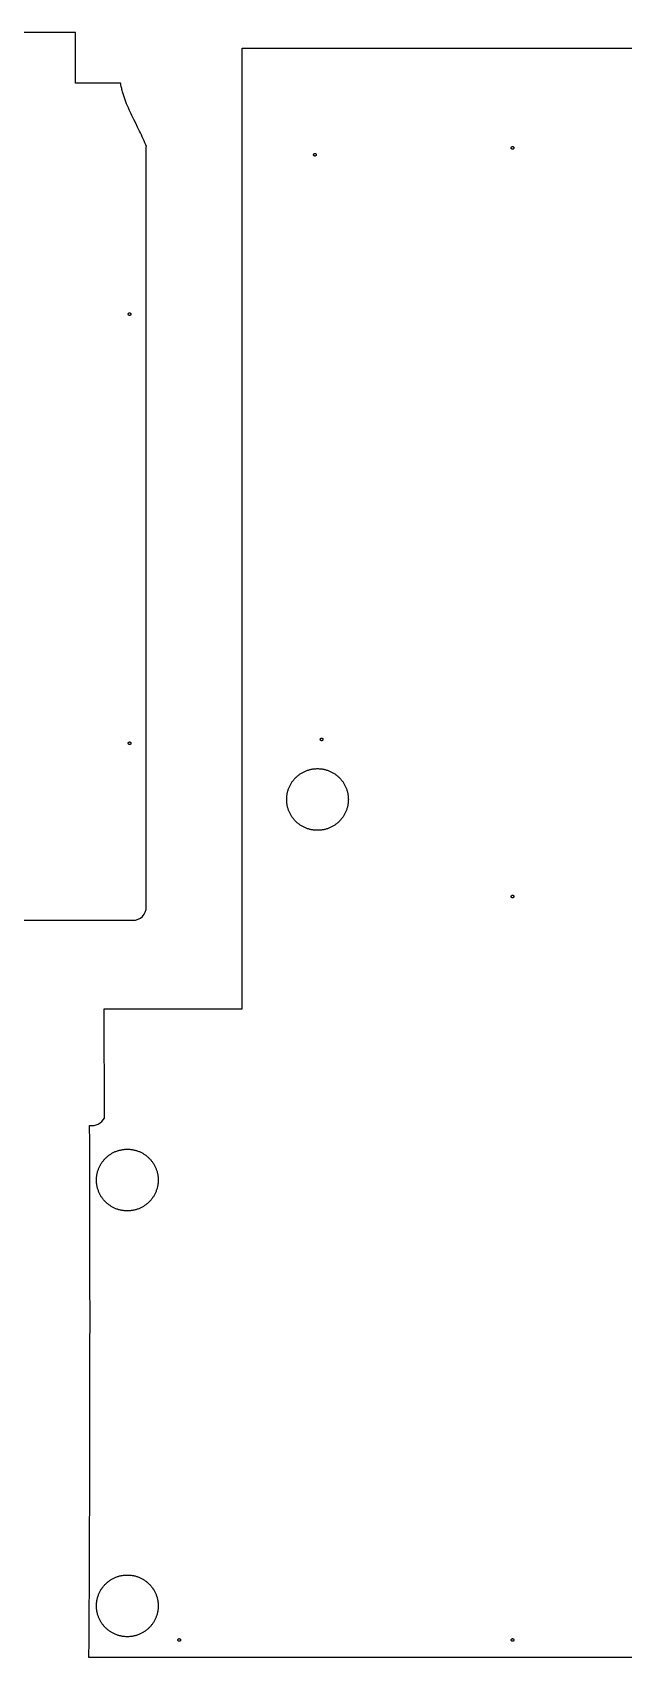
# Model space of a CAD drawing. Extents: x 139 to 9870, y -9196 to -71.
# Drawn here: x 6344 to 7225, y -3818 to -1395 of the extents above; entities that cross this region are included whole.
import ezdxf

# ---------------------------------------------------------------- set-up
doc = ezdxf.new("R2010")
doc.units = 0
doc.layers.add('Default_Layer', color=1, linetype='CONTINUOUS')

msp = doc.modelspace()

# ---------------------------------------------------------------- linework, layer by layer
at = {"layer": 'Default_Layer'}
msp.add_lwpolyline([(6196.2, -2718.9), (6493.3, -2718.9, 0.414214), (6513.3, -2698.9), (6513.3, -2519.6), (6513.3, -2042.4), (6513.3, -1565.3), (6513.6, -1565.1), (6512.4, -1562.2), (6511.2, -1559.2), (6509.9, -1556.3), (6508.6, -1553.3), (6507.3, -1550.4), (6505.9, -1547.5), (6504.6, -1544.6), (6503.2, -1541.8), (6500.3, -1536), (6497.5, -1530.3), (6494.6, -1524.5), (6493.2, -1521.6), (6491.8, -1518.8), (6490.5, -1515.9), (6489.1, -1513), (6487.8, -1510.1), (6486.5, -1507.1), (6485.2, -1504.2), (6484, -1501.2), (6482.9, -1498.3), (6481.7, -1495.3), (6480.7, -1492.3), (6480.1, -1490.7), (6479.6, -1489.2), (6479.2, -1487.7), (6478.7, -1486.2), (6478.2, -1484.6), (6477.8, -1483.1), (6477.4, -1481.5), (6477, -1479.9), (6476.6, -1478.4), (6476.2, -1476.8), (6475.9, -1475.2), (6475.5, -1473.6), (6475.2, -1472), (6475, -1470.4), (6407.9, -1470.4), (6407.9, -1394.9), (6014, -1394.8)], format="xyb", dxfattribs=at)
msp.add_lwpolyline([(7573, -1418.3), (7574.8, -3818.4), (6427.8, -3818.3, 0.0025), (6428.8, -3025, 0.2993), (6451, -3013.9), (6450.3, -2851), (6656.1, -2850.9), (6656, -2160.3), (6656, -1418.3), (7573, -1418.3)], format="xyb", close=True, dxfattribs=at)
for points in [[(6764.6, -1579.1), (6764.4, -1579.1), (6764.2, -1579.1), (6764, -1579.1), (6763.8, -1579), (6763.7, -1578.9), (6763.5, -1578.8), (6763.4, -1578.7), (6763.2, -1578.6), (6763.1, -1578.4), (6763, -1578.3), (6762.9, -1578.1), (6762.8, -1577.9), (6762.7, -1577.7), (6762.7, -1577.6), (6762.6, -1577.4), (6762.6, -1577.1), (6762.6, -1576.9), (6762.7, -1576.7), (6762.7, -1576.6), (6762.8, -1576.4), (6762.9, -1576.2), (6763, -1576), (6763.1, -1575.9), (6763.2, -1575.7), (6763.4, -1575.6), (6763.5, -1575.5), (6763.7, -1575.4), (6763.8, -1575.3), (6764, -1575.2), (6764.2, -1575.2), (6764.4, -1575.2), (6764.6, -1575.1), (6764.8, -1575.2), (6765, -1575.2), (6765.2, -1575.2), (6765.4, -1575.3), (6765.6, -1575.4), (6765.7, -1575.5), (6765.9, -1575.6), (6766, -1575.7), (6766.2, -1575.9), (6766.3, -1576), (6766.4, -1576.2), (6766.5, -1576.4), (6766.5, -1576.6), (6766.6, -1576.7), (6766.6, -1576.9), (6766.6, -1577.1), (6766.6, -1577.4), (6766.6, -1577.6), (6766.5, -1577.7), (6766.5, -1577.9), (6766.4, -1578.1), (6766.3, -1578.3), (6766.2, -1578.4), (6766, -1578.6), (6765.9, -1578.7), (6765.7, -1578.8), (6765.6, -1578.9), (6765.4, -1579), (6765.2, -1579.1), (6765, -1579.1), (6764.8, -1579.1), (6764.6, -1579.1)], [(7059.2, -1569), (7059, -1569), (7058.8, -1568.9), (7058.6, -1568.9), (7058.4, -1568.8), (7058.2, -1568.7), (7058.1, -1568.6), (7057.9, -1568.5), (7057.8, -1568.4), (7057.6, -1568.3), (7057.5, -1568.1), (7057.4, -1567.9), (7057.3, -1567.8), (7057.3, -1567.6), (7057.2, -1567.4), (7057.2, -1567.2), (7057.2, -1567), (7057.2, -1566.8), (7057.2, -1566.6), (7057.3, -1566.4), (7057.3, -1566.2), (7057.4, -1566), (7057.5, -1565.9), (7057.6, -1565.7), (7057.8, -1565.6), (7057.9, -1565.4), (7058.1, -1565.3), (7058.2, -1565.2), (7058.4, -1565.1), (7058.6, -1565.1), (7058.8, -1565), (7059, -1565), (7059.2, -1565), (7059.4, -1565), (7059.6, -1565), (7059.8, -1565.1), (7059.9, -1565.1), (7060.1, -1565.2), (7060.3, -1565.3), (7060.4, -1565.4), (7060.6, -1565.6), (7060.7, -1565.7), (7060.8, -1565.9), (7060.9, -1566), (7061, -1566.2), (7061.1, -1566.4), (7061.1, -1566.6), (7061.2, -1566.8), (7061.2, -1567), (7061.2, -1567.2), (7061.1, -1567.4), (7061.1, -1567.6), (7061, -1567.8), (7060.9, -1567.9), (7060.8, -1568.1), (7060.7, -1568.3), (7060.6, -1568.4), (7060.4, -1568.5), (7060.3, -1568.6), (7060.1, -1568.7), (7059.9, -1568.8), (7059.8, -1568.9), (7059.6, -1568.9), (7059.4, -1569), (7059.2, -1569)], [(6490.3, -1814.8), (6490.3, -1815.1), (6490.3, -1815.3), (6490.2, -1815.4), (6490.1, -1815.6), (6490.1, -1815.8), (6490, -1816), (6489.8, -1816.1), (6489.7, -1816.3), (6489.6, -1816.4), (6489.4, -1816.5), (6489.3, -1816.6), (6489.1, -1816.7), (6488.9, -1816.8), (6488.7, -1816.8), (6488.5, -1816.8), (6488.3, -1816.8), (6488.1, -1816.8), (6487.9, -1816.8), (6487.7, -1816.8), (6487.5, -1816.7), (6487.4, -1816.6), (6487.2, -1816.5), (6487, -1816.4), (6486.9, -1816.3), (6486.8, -1816.1), (6486.6, -1816), (6486.5, -1815.8), (6486.5, -1815.6), (6486.4, -1815.4), (6486.3, -1815.3), (6486.3, -1815.1), (6486.3, -1814.8), (6486.3, -1814.6), (6486.3, -1814.4), (6486.4, -1814.3), (6486.5, -1814.1), (6486.5, -1813.9), (6486.6, -1813.7), (6486.8, -1813.6), (6486.9, -1813.4), (6487, -1813.3), (6487.2, -1813.2), (6487.4, -1813.1), (6487.5, -1813), (6487.7, -1812.9), (6487.9, -1812.9), (6488.1, -1812.9), (6488.3, -1812.8), (6488.5, -1812.9), (6488.7, -1812.9), (6488.9, -1812.9), (6489.1, -1813), (6489.3, -1813.1), (6489.4, -1813.2), (6489.6, -1813.3), (6489.7, -1813.4), (6489.8, -1813.6), (6490, -1813.7), (6490.1, -1813.9), (6490.1, -1814.1), (6490.2, -1814.3), (6490.3, -1814.4), (6490.3, -1814.6), (6490.3, -1814.8)], [(6774.6, -2451.1), (6774.4, -2451.1), (6774.2, -2451.1), (6774, -2451.1), (6773.8, -2451), (6773.7, -2450.9), (6773.5, -2450.8), (6773.4, -2450.7), (6773.2, -2450.6), (6773.1, -2450.4), (6773, -2450.3), (6772.9, -2450.1), (6772.8, -2449.9), (6772.7, -2449.7), (6772.7, -2449.6), (6772.6, -2449.4), (6772.6, -2449.1), (6772.6, -2448.9), (6772.7, -2448.7), (6772.7, -2448.6), (6772.8, -2448.4), (6772.9, -2448.2), (6773, -2448), (6773.1, -2447.9), (6773.2, -2447.7), (6773.4, -2447.6), (6773.5, -2447.5), (6773.7, -2447.4), (6773.8, -2447.3), (6774, -2447.2), (6774.2, -2447.2), (6774.4, -2447.2), (6774.6, -2447.1), (6774.8, -2447.2), (6775, -2447.2), (6775.2, -2447.2), (6775.4, -2447.3), (6775.6, -2447.4), (6775.7, -2447.5), (6775.9, -2447.6), (6776, -2447.7), (6776.2, -2447.9), (6776.3, -2448), (6776.4, -2448.2), (6776.5, -2448.4), (6776.5, -2448.6), (6776.6, -2448.7), (6776.6, -2448.9), (6776.6, -2449.1), (6776.6, -2449.4), (6776.6, -2449.6), (6776.5, -2449.7), (6776.5, -2449.9), (6776.4, -2450.1), (6776.3, -2450.3), (6776.2, -2450.4), (6776, -2450.6), (6775.9, -2450.7), (6775.7, -2450.8), (6775.6, -2450.9), (6775.4, -2451), (6775.2, -2451.1), (6775, -2451.1), (6774.8, -2451.1), (6774.6, -2451.1)], [(6490.3, -2454.8), (6490.3, -2455.1), (6490.3, -2455.3), (6490.2, -2455.4), (6490.1, -2455.6), (6490.1, -2455.8), (6490, -2456), (6489.8, -2456.1), (6489.7, -2456.3), (6489.6, -2456.4), (6489.4, -2456.5), (6489.3, -2456.6), (6489.1, -2456.7), (6488.9, -2456.8), (6488.7, -2456.8), (6488.5, -2456.8), (6488.3, -2456.8), (6488.1, -2456.8), (6487.9, -2456.8), (6487.7, -2456.8), (6487.5, -2456.7), (6487.4, -2456.6), (6487.2, -2456.5), (6487, -2456.4), (6486.9, -2456.3), (6486.8, -2456.1), (6486.6, -2456), (6486.5, -2455.8), (6486.5, -2455.6), (6486.4, -2455.4), (6486.3, -2455.3), (6486.3, -2455.1), (6486.3, -2454.8), (6486.3, -2454.6), (6486.3, -2454.4), (6486.4, -2454.3), (6486.5, -2454.1), (6486.5, -2453.9), (6486.6, -2453.7), (6486.8, -2453.6), (6486.9, -2453.4), (6487, -2453.3), (6487.2, -2453.2), (6487.4, -2453.1), (6487.5, -2453), (6487.7, -2452.9), (6487.9, -2452.9), (6488.1, -2452.9), (6488.3, -2452.8), (6488.5, -2452.9), (6488.7, -2452.9), (6488.9, -2452.9), (6489.1, -2453), (6489.3, -2453.1), (6489.4, -2453.2), (6489.6, -2453.3), (6489.7, -2453.4), (6489.8, -2453.6), (6490, -2453.7), (6490.1, -2453.9), (6490.1, -2454.1), (6490.2, -2454.3), (6490.3, -2454.4), (6490.3, -2454.6), (6490.3, -2454.8)], [(6768.5, -2584.7), (6767.3, -2584.7), (6766.1, -2584.7), (6764.9, -2584.6), (6763.7, -2584.5), (6762.6, -2584.3), (6761.4, -2584.2), (6760.3, -2584), (6759.2, -2583.8), (6758.1, -2583.5), (6757, -2583.3), (6755.9, -2583), (6754.8, -2582.6), (6753.7, -2582.3), (6752.6, -2581.9), (6751.6, -2581.5), (6750.5, -2581.1), (6749.5, -2580.7), (6748.5, -2580.2), (6747.5, -2579.7), (6746.5, -2579.2), (6745.6, -2578.6), (6744.6, -2578.1), (6743.7, -2577.5), (6742.7, -2576.9), (6741.8, -2576.2), (6740.9, -2575.6), (6740.1, -2574.9), (6739.2, -2574.2), (6738.3, -2573.5), (6737.5, -2572.8), (6736.7, -2572), (6735.9, -2571.2), (6735.2, -2570.5), (6734.4, -2569.6), (6733.7, -2568.8), (6733, -2568), (6732.3, -2567.1), (6731.6, -2566.2), (6730.9, -2565.3), (6730.3, -2564.4), (6729.7, -2563.5), (6729.1, -2562.6), (6728.5, -2561.6), (6728, -2560.6), (6727.5, -2559.7), (6727, -2558.7), (6726.5, -2557.6), (6726.1, -2556.6), (6725.6, -2555.6), (6725.2, -2554.5), (6724.9, -2553.5), (6724.5, -2552.4), (6724.2, -2551.3), (6723.9, -2550.2), (6723.6, -2549.1), (6723.4, -2548), (6723.2, -2546.9), (6723, -2545.7), (6722.8, -2544.6), (6722.7, -2543.4), (6722.6, -2542.3), (6722.5, -2541.1), (6722.5, -2539.9), (6722.5, -2538.7), (6722.5, -2537.5), (6722.5, -2536.4), (6722.6, -2535.2), (6722.7, -2534), (6722.8, -2532.9), (6723, -2531.7), (6723.2, -2530.6), (6723.4, -2529.4), (6723.6, -2528.3), (6723.9, -2527.2), (6724.2, -2526.1), (6724.5, -2525), (6724.9, -2524), (6725.2, -2522.9), (6725.6, -2521.9), (6726.1, -2520.8), (6726.5, -2519.8), (6727, -2518.8), (6727.5, -2517.8), (6728, -2516.8), (6728.5, -2515.8), (6729.1, -2514.9), (6729.7, -2513.9), (6730.3, -2513), (6730.9, -2512.1), (6731.6, -2511.2), (6732.3, -2510.3), (6733, -2509.5), (6733.7, -2508.6), (6734.4, -2507.8), (6735.2, -2507), (6735.9, -2506.2), (6736.7, -2505.4), (6737.5, -2504.7), (6738.3, -2503.9), (6739.2, -2503.2), (6740.1, -2502.5), (6740.9, -2501.9), (6741.8, -2501.2), (6742.7, -2500.6), (6743.7, -2500), (6744.6, -2499.4), (6745.6, -2498.8), (6746.5, -2498.3), (6747.5, -2497.8), (6748.5, -2497.3), (6749.5, -2496.8), (6750.5, -2496.3), (6751.6, -2495.9), (6752.6, -2495.5), (6753.7, -2495.1), (6754.8, -2494.8), (6755.9, -2494.5), (6757, -2494.2), (6758.1, -2493.9), (6759.2, -2493.7), (6760.3, -2493.4), (6761.4, -2493.2), (6762.6, -2493.1), (6763.7, -2493), (6764.9, -2492.9), (6766.1, -2492.8), (6767.3, -2492.7), (6768.5, -2492.7), (6769.6, -2492.7), (6770.8, -2492.8), (6772, -2492.9), (6773.2, -2493), (6774.3, -2493.1), (6775.5, -2493.2), (6776.6, -2493.4), (6777.7, -2493.7), (6778.8, -2493.9), (6779.9, -2494.2), (6781, -2494.5), (6782.1, -2494.8), (6783.2, -2495.1), (6784.3, -2495.5), (6785.3, -2495.9), (6786.4, -2496.3), (6787.4, -2496.8), (6788.4, -2497.3), (6789.4, -2497.8), (6790.4, -2498.3), (6791.3, -2498.8), (6792.3, -2499.4), (6793.2, -2500), (6794.2, -2500.6), (6795.1, -2501.2), (6796, -2501.9), (6796.9, -2502.5), (6797.7, -2503.2), (6798.6, -2503.9), (6799.4, -2504.7), (6800.2, -2505.4), (6801, -2506.2), (6801.7, -2507), (6802.5, -2507.8), (6803.2, -2508.6), (6803.9, -2509.5), (6804.6, -2510.3), (6805.3, -2511.2), (6806, -2512.1), (6806.6, -2513), (6807.2, -2513.9), (6807.8, -2514.9), (6808.4, -2515.8), (6808.9, -2516.8), (6809.4, -2517.8), (6809.9, -2518.8), (6810.4, -2519.8), (6810.8, -2520.8), (6811.3, -2521.9), (6811.7, -2522.9), (6812, -2524), (6812.4, -2525), (6812.7, -2526.1), (6813, -2527.2), (6813.3, -2528.3), (6813.5, -2529.4), (6813.7, -2530.6), (6813.9, -2531.7), (6814.1, -2532.9), (6814.2, -2534), (6814.3, -2535.2), (6814.4, -2536.4), (6814.4, -2537.5), (6814.5, -2538.7), (6814.4, -2539.9), (6814.4, -2541.1), (6814.3, -2542.3), (6814.2, -2543.4), (6814.1, -2544.6), (6813.9, -2545.7), (6813.7, -2546.9), (6813.5, -2548), (6813.3, -2549.1), (6813, -2550.2), (6812.7, -2551.3), (6812.4, -2552.4), (6812, -2553.5), (6811.7, -2554.5), (6811.3, -2555.6), (6810.8, -2556.6), (6810.4, -2557.6), (6809.9, -2558.7), (6809.4, -2559.7), (6808.9, -2560.6), (6808.4, -2561.6), (6807.8, -2562.6), (6807.2, -2563.5), (6806.6, -2564.4), (6806, -2565.3), (6805.3, -2566.2), (6804.6, -2567.1), (6803.9, -2568), (6803.2, -2568.8), (6802.5, -2569.6), (6801.7, -2570.5), (6801, -2571.2), (6800.2, -2572), (6799.4, -2572.8), (6798.6, -2573.5), (6797.7, -2574.2), (6796.9, -2574.9), (6796, -2575.6), (6795.1, -2576.2), (6794.2, -2576.9), (6793.2, -2577.5), (6792.3, -2578.1), (6791.3, -2578.6), (6790.4, -2579.2), (6789.4, -2579.7), (6788.4, -2580.2), (6787.4, -2580.7), (6786.4, -2581.1), (6785.3, -2581.5), (6784.3, -2581.9), (6783.2, -2582.3), (6782.1, -2582.6), (6781, -2583), (6779.9, -2583.3), (6778.8, -2583.5), (6777.7, -2583.8), (6776.6, -2584), (6775.5, -2584.2), (6774.3, -2584.3), (6773.2, -2584.5), (6772, -2584.6), (6770.8, -2584.7), (6769.6, -2584.7), (6768.5, -2584.7)], [(7059.2, -2685.5), (7059, -2685.5), (7058.8, -2685.4), (7058.6, -2685.4), (7058.4, -2685.3), (7058.2, -2685.2), (7058.1, -2685.1), (7057.9, -2685), (7057.8, -2684.9), (7057.6, -2684.8), (7057.5, -2684.6), (7057.4, -2684.4), (7057.3, -2684.3), (7057.3, -2684.1), (7057.2, -2683.9), (7057.2, -2683.7), (7057.2, -2683.5), (7057.2, -2683.3), (7057.2, -2683.1), (7057.3, -2682.9), (7057.3, -2682.7), (7057.4, -2682.5), (7057.5, -2682.4), (7057.6, -2682.2), (7057.8, -2682.1), (7057.9, -2681.9), (7058.1, -2681.8), (7058.2, -2681.7), (7058.4, -2681.6), (7058.6, -2681.6), (7058.8, -2681.5), (7059, -2681.5), (7059.2, -2681.5), (7059.4, -2681.5), (7059.6, -2681.5), (7059.8, -2681.6), (7059.9, -2681.6), (7060.1, -2681.7), (7060.3, -2681.8), (7060.4, -2681.9), (7060.6, -2682.1), (7060.7, -2682.2), (7060.8, -2682.4), (7060.9, -2682.5), (7061, -2682.7), (7061.1, -2682.9), (7061.1, -2683.1), (7061.2, -2683.3), (7061.2, -2683.5), (7061.2, -2683.7), (7061.1, -2683.9), (7061.1, -2684.1), (7061, -2684.3), (7060.9, -2684.4), (7060.8, -2684.6), (7060.7, -2684.8), (7060.6, -2684.9), (7060.4, -2685), (7060.3, -2685.1), (7060.1, -2685.2), (7059.9, -2685.3), (7059.8, -2685.4), (7059.6, -2685.4), (7059.4, -2685.5), (7059.2, -2685.5)], [(6485, -3152.3), (6483.8, -3152.3), (6482.6, -3152.2), (6481.5, -3152.2), (6480.3, -3152.1), (6479.1, -3151.9), (6478, -3151.8), (6476.9, -3151.6), (6475.7, -3151.4), (6474.6, -3151.1), (6473.5, -3150.9), (6472.4, -3150.6), (6471.3, -3150.2), (6470.2, -3149.9), (6469.2, -3149.5), (6468.1, -3149.1), (6467.1, -3148.7), (6466.1, -3148.2), (6465.1, -3147.8), (6464.1, -3147.3), (6463.1, -3146.8), (6462.1, -3146.2), (6461.1, -3145.6), (6460.2, -3145.1), (6459.3, -3144.4), (6458.4, -3143.8), (6457.5, -3143.2), (6456.6, -3142.5), (6455.7, -3141.8), (6454.9, -3141.1), (6454.1, -3140.4), (6453.3, -3139.6), (6452.5, -3138.8), (6451.7, -3138), (6450.9, -3137.2), (6450.2, -3136.4), (6449.5, -3135.6), (6448.8, -3134.7), (6448.1, -3133.8), (6447.5, -3132.9), (6446.9, -3132), (6446.2, -3131.1), (6445.7, -3130.2), (6445.1, -3129.2), (6444.6, -3128.2), (6444, -3127.2), (6443.5, -3126.2), (6443.1, -3125.2), (6442.6, -3124.2), (6442.2, -3123.2), (6441.8, -3122.1), (6441.4, -3121.1), (6441.1, -3120), (6440.7, -3118.9), (6440.4, -3117.8), (6440.2, -3116.7), (6439.9, -3115.6), (6439.7, -3114.4), (6439.5, -3113.3), (6439.4, -3112.2), (6439.2, -3111), (6439.1, -3109.8), (6439.1, -3108.7), (6439, -3107.5), (6439, -3106.3), (6439, -3105.1), (6439.1, -3103.9), (6439.1, -3102.8), (6439.2, -3101.6), (6439.4, -3100.4), (6439.5, -3099.3), (6439.7, -3098.2), (6439.9, -3097), (6440.2, -3095.9), (6440.4, -3094.8), (6440.7, -3093.7), (6441.1, -3092.6), (6441.4, -3091.5), (6441.8, -3090.5), (6442.2, -3089.4), (6442.6, -3088.4), (6443.1, -3087.4), (6443.5, -3086.4), (6444, -3085.4), (6444.6, -3084.4), (6445.1, -3083.4), (6445.7, -3082.5), (6446.2, -3081.5), (6446.9, -3080.6), (6447.5, -3079.7), (6448.1, -3078.8), (6448.8, -3077.9), (6449.5, -3077), (6450.2, -3076.2), (6450.9, -3075.4), (6451.7, -3074.6), (6452.5, -3073.8), (6453.3, -3073), (6454.1, -3072.3), (6454.9, -3071.5), (6455.7, -3070.8), (6456.6, -3070.1), (6457.5, -3069.4), (6458.4, -3068.8), (6459.3, -3068.2), (6460.2, -3067.5), (6461.1, -3067), (6462.1, -3066.4), (6463.1, -3065.9), (6464.1, -3065.3), (6465.1, -3064.8), (6466.1, -3064.4), (6467.1, -3063.9), (6468.1, -3063.5), (6469.2, -3063.1), (6470.2, -3062.7), (6471.3, -3062.4), (6472.4, -3062), (6473.5, -3061.8), (6474.6, -3061.5), (6475.7, -3061.2), (6476.9, -3061), (6478, -3060.8), (6479.1, -3060.7), (6480.3, -3060.5), (6481.5, -3060.4), (6482.6, -3060.4), (6483.8, -3060.3), (6485, -3060.3), (6486.2, -3060.3), (6487.4, -3060.4), (6488.5, -3060.4), (6489.7, -3060.5), (6490.9, -3060.7), (6492, -3060.8), (6493.1, -3061), (6494.3, -3061.2), (6495.4, -3061.5), (6496.5, -3061.8), (6497.6, -3062), (6498.7, -3062.4), (6499.8, -3062.7), (6500.8, -3063.1), (6501.9, -3063.5), (6502.9, -3063.9), (6503.9, -3064.4), (6504.9, -3064.8), (6505.9, -3065.3), (6506.9, -3065.9), (6507.9, -3066.4), (6508.9, -3067), (6509.8, -3067.5), (6510.7, -3068.2), (6511.6, -3068.8), (6512.5, -3069.4), (6513.4, -3070.1), (6514.3, -3070.8), (6515.1, -3071.5), (6515.9, -3072.3), (6516.7, -3073), (6517.5, -3073.8), (6518.3, -3074.6), (6519, -3075.4), (6519.8, -3076.2), (6520.5, -3077), (6521.2, -3077.9), (6521.9, -3078.8), (6522.5, -3079.7), (6523.1, -3080.6), (6523.8, -3081.5), (6524.3, -3082.5), (6524.9, -3083.4), (6525.4, -3084.4), (6526, -3085.4), (6526.5, -3086.4), (6526.9, -3087.4), (6527.4, -3088.4), (6527.8, -3089.4), (6528.2, -3090.5), (6528.6, -3091.5), (6528.9, -3092.6), (6529.3, -3093.7), (6529.6, -3094.8), (6529.8, -3095.9), (6530.1, -3097), (6530.3, -3098.2), (6530.5, -3099.3), (6530.6, -3100.4), (6530.8, -3101.6), (6530.9, -3102.8), (6530.9, -3103.9), (6531, -3105.1), (6531, -3106.3), (6531, -3107.5), (6530.9, -3108.7), (6530.9, -3109.8), (6530.8, -3111), (6530.6, -3112.2), (6530.5, -3113.3), (6530.3, -3114.4), (6530.1, -3115.6), (6529.8, -3116.7), (6529.6, -3117.8), (6529.3, -3118.9), (6528.9, -3120), (6528.6, -3121.1), (6528.2, -3122.1), (6527.8, -3123.2), (6527.4, -3124.2), (6526.9, -3125.2), (6526.5, -3126.2), (6526, -3127.2), (6525.4, -3128.2), (6524.9, -3129.2), (6524.3, -3130.2), (6523.8, -3131.1), (6523.1, -3132), (6522.5, -3132.9), (6521.9, -3133.8), (6521.2, -3134.7), (6520.5, -3135.6), (6519.8, -3136.4), (6519, -3137.2), (6518.3, -3138), (6517.5, -3138.8), (6516.7, -3139.6), (6515.9, -3140.4), (6515.1, -3141.1), (6514.3, -3141.8), (6513.4, -3142.5), (6512.5, -3143.2), (6511.6, -3143.8), (6510.7, -3144.4), (6509.8, -3145.1), (6508.9, -3145.6), (6507.9, -3146.2), (6506.9, -3146.8), (6505.9, -3147.3), (6504.9, -3147.8), (6503.9, -3148.2), (6502.9, -3148.7), (6501.9, -3149.1), (6500.8, -3149.5), (6499.8, -3149.9), (6498.7, -3150.2), (6497.6, -3150.6), (6496.5, -3150.9), (6495.4, -3151.1), (6494.3, -3151.4), (6493.1, -3151.6), (6492, -3151.8), (6490.9, -3151.9), (6489.7, -3152.1), (6488.5, -3152.2), (6487.4, -3152.2), (6486.2, -3152.3), (6485, -3152.3)], [(6485, -3787.4), (6483.8, -3787.4), (6482.6, -3787.3), (6481.5, -3787.2), (6480.3, -3787.1), (6479.1, -3787), (6478, -3786.8), (6476.9, -3786.7), (6475.7, -3786.4), (6474.6, -3786.2), (6473.5, -3785.9), (6472.4, -3785.6), (6471.3, -3785.3), (6470.2, -3785), (6469.2, -3784.6), (6468.1, -3784.2), (6467.1, -3783.8), (6466.1, -3783.3), (6465.1, -3782.8), (6464.1, -3782.3), (6463.1, -3781.8), (6462.1, -3781.3), (6461.1, -3780.7), (6460.2, -3780.1), (6459.3, -3779.5), (6458.4, -3778.9), (6457.5, -3778.2), (6456.6, -3777.6), (6455.7, -3776.9), (6454.9, -3776.2), (6454.1, -3775.4), (6453.3, -3774.7), (6452.5, -3773.9), (6451.7, -3773.1), (6450.9, -3772.3), (6450.2, -3771.5), (6449.5, -3770.6), (6448.8, -3769.8), (6448.1, -3768.9), (6447.5, -3768), (6446.9, -3767.1), (6446.2, -3766.2), (6445.7, -3765.2), (6445.1, -3764.3), (6444.6, -3763.3), (6444, -3762.3), (6443.5, -3761.3), (6443.1, -3760.3), (6442.6, -3759.3), (6442.2, -3758.2), (6441.8, -3757.2), (6441.4, -3756.1), (6441.1, -3755.1), (6440.7, -3754), (6440.4, -3752.9), (6440.2, -3751.8), (6439.9, -3750.6), (6439.7, -3749.5), (6439.5, -3748.4), (6439.4, -3747.2), (6439.2, -3746.1), (6439.1, -3744.9), (6439.1, -3743.7), (6439, -3742.6), (6439, -3741.4), (6439, -3740.2), (6439.1, -3739), (6439.1, -3737.8), (6439.2, -3736.7), (6439.4, -3735.5), (6439.5, -3734.4), (6439.7, -3733.2), (6439.9, -3732.1), (6440.2, -3731), (6440.4, -3729.9), (6440.7, -3728.8), (6441.1, -3727.7), (6441.4, -3726.6), (6441.8, -3725.6), (6442.2, -3724.5), (6442.6, -3723.5), (6443.1, -3722.4), (6443.5, -3721.4), (6444, -3720.4), (6444.6, -3719.4), (6445.1, -3718.5), (6445.7, -3717.5), (6446.2, -3716.6), (6446.9, -3715.7), (6447.5, -3714.7), (6448.1, -3713.8), (6448.8, -3713), (6449.5, -3712.1), (6450.2, -3711.3), (6450.9, -3710.4), (6451.7, -3709.6), (6452.5, -3708.8), (6453.3, -3708.1), (6454.1, -3707.3), (6454.9, -3706.6), (6455.7, -3705.9), (6456.6, -3705.2), (6457.5, -3704.5), (6458.4, -3703.9), (6459.3, -3703.2), (6460.2, -3702.6), (6461.1, -3702), (6462.1, -3701.5), (6463.1, -3700.9), (6464.1, -3700.4), (6465.1, -3699.9), (6466.1, -3699.4), (6467.1, -3699), (6468.1, -3698.6), (6469.2, -3698.2), (6470.2, -3697.8), (6471.3, -3697.4), (6472.4, -3697.1), (6473.5, -3696.8), (6474.6, -3696.5), (6475.7, -3696.3), (6476.9, -3696.1), (6478, -3695.9), (6479.1, -3695.7), (6480.3, -3695.6), (6481.5, -3695.5), (6482.6, -3695.4), (6483.8, -3695.4), (6485, -3695.4), (6486.2, -3695.4), (6487.4, -3695.4), (6488.5, -3695.5), (6489.7, -3695.6), (6490.9, -3695.7), (6492, -3695.9), (6493.1, -3696.1), (6494.3, -3696.3), (6495.4, -3696.5), (6496.5, -3696.8), (6497.6, -3697.1), (6498.7, -3697.4), (6499.8, -3697.8), (6500.8, -3698.2), (6501.9, -3698.6), (6502.9, -3699), (6503.9, -3699.4), (6504.9, -3699.9), (6505.9, -3700.4), (6506.9, -3700.9), (6507.9, -3701.5), (6508.9, -3702), (6509.8, -3702.6), (6510.7, -3703.2), (6511.6, -3703.9), (6512.5, -3704.5), (6513.4, -3705.2), (6514.3, -3705.9), (6515.1, -3706.6), (6515.9, -3707.3), (6516.7, -3708.1), (6517.5, -3708.8), (6518.3, -3709.6), (6519, -3710.4), (6519.8, -3711.3), (6520.5, -3712.1), (6521.2, -3713), (6521.9, -3713.8), (6522.5, -3714.7), (6523.1, -3715.7), (6523.8, -3716.6), (6524.3, -3717.5), (6524.9, -3718.5), (6525.4, -3719.4), (6526, -3720.4), (6526.5, -3721.4), (6526.9, -3722.4), (6527.4, -3723.5), (6527.8, -3724.5), (6528.2, -3725.6), (6528.6, -3726.6), (6528.9, -3727.7), (6529.3, -3728.8), (6529.6, -3729.9), (6529.8, -3731), (6530.1, -3732.1), (6530.3, -3733.2), (6530.5, -3734.4), (6530.6, -3735.5), (6530.8, -3736.7), (6530.9, -3737.8), (6530.9, -3739), (6531, -3740.2), (6531, -3741.4), (6531, -3742.6), (6530.9, -3743.7), (6530.9, -3744.9), (6530.8, -3746.1), (6530.6, -3747.2), (6530.5, -3748.4), (6530.3, -3749.5), (6530.1, -3750.6), (6529.8, -3751.8), (6529.6, -3752.9), (6529.3, -3754), (6528.9, -3755.1), (6528.6, -3756.1), (6528.2, -3757.2), (6527.8, -3758.2), (6527.4, -3759.3), (6526.9, -3760.3), (6526.5, -3761.3), (6526, -3762.3), (6525.4, -3763.3), (6524.9, -3764.3), (6524.3, -3765.2), (6523.8, -3766.2), (6523.1, -3767.1), (6522.5, -3768), (6521.9, -3768.9), (6521.2, -3769.8), (6520.5, -3770.6), (6519.8, -3771.5), (6519, -3772.3), (6518.3, -3773.1), (6517.5, -3773.9), (6516.7, -3774.7), (6515.9, -3775.4), (6515.1, -3776.2), (6514.3, -3776.9), (6513.4, -3777.6), (6512.5, -3778.2), (6511.6, -3778.9), (6510.7, -3779.5), (6509.8, -3780.1), (6508.9, -3780.7), (6507.9, -3781.3), (6506.9, -3781.8), (6505.9, -3782.3), (6504.9, -3782.8), (6503.9, -3783.3), (6502.9, -3783.8), (6501.9, -3784.2), (6500.8, -3784.6), (6499.8, -3785), (6498.7, -3785.3), (6497.6, -3785.6), (6496.5, -3785.9), (6495.4, -3786.2), (6494.3, -3786.4), (6493.1, -3786.7), (6492, -3786.8), (6490.9, -3787), (6489.7, -3787.1), (6488.5, -3787.2), (6487.4, -3787.3), (6486.2, -3787.4), (6485, -3787.4)], [(6562.4, -3794.2), (6562.2, -3794.2), (6562, -3794.2), (6561.8, -3794.1), (6561.6, -3794.1), (6561.4, -3794), (6561.3, -3793.9), (6561.1, -3793.8), (6561, -3793.7), (6560.9, -3793.5), (6560.7, -3793.4), (6560.6, -3793.2), (6560.6, -3793), (6560.5, -3792.8), (6560.4, -3792.6), (6560.4, -3792.4), (6560.4, -3792.2), (6560.4, -3792), (6560.4, -3791.8), (6560.5, -3791.6), (6560.6, -3791.5), (6560.6, -3791.3), (6560.7, -3791.1), (6560.9, -3791), (6561, -3790.8), (6561.1, -3790.7), (6561.3, -3790.6), (6561.4, -3790.5), (6561.6, -3790.4), (6561.8, -3790.3), (6562, -3790.3), (6562.2, -3790.2), (6562.4, -3790.2), (6562.6, -3790.2), (6562.8, -3790.3), (6563, -3790.3), (6563.2, -3790.4), (6563.4, -3790.5), (6563.5, -3790.6), (6563.7, -3790.7), (6563.8, -3790.8), (6563.9, -3791), (6564.1, -3791.1), (6564.2, -3791.3), (6564.2, -3791.5), (6564.3, -3791.6), (6564.4, -3791.8), (6564.4, -3792), (6564.4, -3792.2), (6564.4, -3792.4), (6564.4, -3792.6), (6564.3, -3792.8), (6564.2, -3793), (6564.2, -3793.2), (6564.1, -3793.4), (6563.9, -3793.5), (6563.8, -3793.7), (6563.7, -3793.8), (6563.5, -3793.9), (6563.4, -3794), (6563.2, -3794.1), (6563, -3794.1), (6562.8, -3794.2), (6562.6, -3794.2), (6562.4, -3794.2)], [(7059.2, -3794.2), (7059, -3794.2), (7058.8, -3794.2), (7058.6, -3794.1), (7058.4, -3794.1), (7058.2, -3794), (7058.1, -3793.9), (7057.9, -3793.8), (7057.8, -3793.7), (7057.6, -3793.5), (7057.5, -3793.4), (7057.4, -3793.2), (7057.3, -3793), (7057.3, -3792.8), (7057.2, -3792.6), (7057.2, -3792.4), (7057.2, -3792.2), (7057.2, -3792), (7057.2, -3791.8), (7057.3, -3791.6), (7057.3, -3791.5), (7057.4, -3791.3), (7057.5, -3791.1), (7057.6, -3791), (7057.8, -3790.8), (7057.9, -3790.7), (7058.1, -3790.6), (7058.2, -3790.5), (7058.4, -3790.4), (7058.6, -3790.3), (7058.8, -3790.3), (7059, -3790.2), (7059.2, -3790.2), (7059.4, -3790.2), (7059.6, -3790.3), (7059.8, -3790.3), (7059.9, -3790.4), (7060.1, -3790.5), (7060.3, -3790.6), (7060.4, -3790.7), (7060.6, -3790.8), (7060.7, -3791), (7060.8, -3791.1), (7060.9, -3791.3), (7061, -3791.5), (7061.1, -3791.6), (7061.1, -3791.8), (7061.2, -3792), (7061.2, -3792.2), (7061.2, -3792.4), (7061.1, -3792.6), (7061.1, -3792.8), (7061, -3793), (7060.9, -3793.2), (7060.8, -3793.4), (7060.7, -3793.5), (7060.6, -3793.7), (7060.4, -3793.8), (7060.3, -3793.9), (7060.1, -3794), (7059.9, -3794.1), (7059.8, -3794.1), (7059.6, -3794.2), (7059.4, -3794.2), (7059.2, -3794.2)]]:
    msp.add_lwpolyline(points, close=True, dxfattribs=at)

doc.saveas('drawing.dxf')
